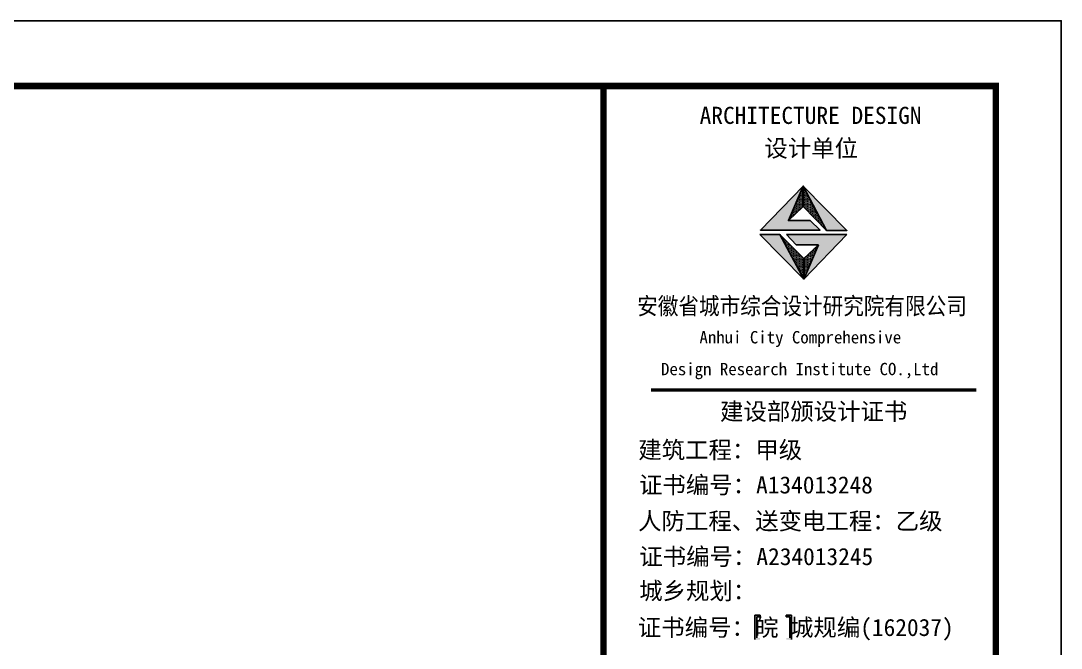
# Model space of a CAD drawing. Extents: x 32461 to 402082, y -617694 to 182569.
# Drawn here: x 384555 to 402082, y -464823 to -454252 of the extents above; entities that cross this region are included whole.
import ezdxf

# ---------------------------------------------------------------- set-up
doc = ezdxf.new("R2010")
doc.units = 0
doc.header["$LTSCALE"] = 1000
doc.header["$MEASUREMENT"] = 0
doc.layers.add('PUB_TITLE', color=4, linetype='CONTINUOUS')
doc.layers.add('图框', color=4, linetype='CONTINUOUS')
doc.styles.add('黑体', font='simhei.ttf', dxfattribs={"width": 0.6, "height": 4.3})

msp = doc.modelspace()

# ---------------------------------------------------------------- hatches: boundary and pattern name
at = {"layer": '图框'}
for color, points in [(1, [(397486.1, -457618), (397736.5, -457037.1), (397014.5, -457779.2), (398019.8, -457779.2), (397853, -457618)]), (1, [(398131, -457782.3), (398471.3, -457782.3), (397736.5, -457037.1)]), (1, [(397340, -457853.9), (397006.3, -457853.9), (397746.3, -458605.6)]), (1, [(397455.2, -457851.7), (397619.3, -458023.9), (397991.2, -458023.9), (397746.3, -458605.6), (398471.9, -457851.7)]), (4, [(396952.6, -464295.7), (397009, -464295.7), (397009, -464267.5), (396982.9, -464267.5), (396922.2, -464267.5), (396922.2, -464677.1), (396982.9, -464677.1), (397009, -464677.1), (397009, -464648.9), (396952.6, -464648.9)]), (4, [(397508.1, -464648.9), (397451.6, -464648.9), (397451.6, -464677.1), (397477.7, -464677.1), (397538.4, -464677.1), (397538.4, -464267.5), (397477.7, -464267.5), (397451.6, -464267.5), (397451.6, -464295.7), (397508.1, -464295.7)])]:
    msp.add_hatch(color=color, dxfattribs=at).paths.add_polyline_path(points)
h = msp.add_hatch(dxfattribs=at)
h.set_pattern_fill('DOTS', color=256, scale=330, style=0)
h.set_pattern_definition([(0, (-2109562.605, 490117.675), (10.3125, 20.625), [0, -20.625])])
h.paths.add_polyline_path([(397746.3, -458605.6), (397746.3, -458259.1), (397340, -457853.9)])
h.paths.add_polyline_path([(397991.2, -458023.9), (397746.3, -458259.1), (397746.3, -458605.6)])
h.paths.add_polyline_path([(397736.5, -457037.1), (397736.5, -457378.7), (398131, -457782.3)])
h.paths.add_polyline_path([(397736.5, -457378.7), (397736.5, -457037.1), (397486.1, -457618)])

# ---------------------------------------------------------------- linework, layer by layer
at = {"layer": 'PUB_TITLE'}
msp.add_lwpolyline([(287572.4, -500451.9), (402082.4, -500451.9), (402082.4, -454251.9), (287572.4, -454251.9)], close=True, dxfattribs=at)
at = {"layer": 'PUB_TITLE', "const_width": 110}
msp.add_lwpolyline([(290322.4, -499351.9), (400982.4, -499351.9), (400982.4, -455351.9), (290322.4, -455351.9)], close=True, dxfattribs=at)
at = {"layer": '图框'}
for p, q in [((397486.1, -457618), (397736.5, -457037.1)), ((397736.5, -457037.1), (398131, -457782.3)), ((397746.3, -458605.6), (397006.3, -457853.9)), ((397006.3, -457853.9), (397340, -457853.9)), ((397746.3, -458605.6), (397006.3, -457853.9)), ((397006.3, -457853.9), (397340, -457853.9)), ((397006.3, -457853.9), (397340, -457853.9)), ((397746.3, -458259.1), (397340, -457853.9)), ((397455.2, -457851.7), (398471.9, -457851.7)), ((397619.3, -458023.9), (397455.2, -457851.7)), ((398471.9, -457851.7), (397746.3, -458605.6)), ((397991.2, -458023.9), (397619.3, -458023.9)), ((397746.3, -458259.1), (397991.2, -458023.9)), ((397991.2, -458023.9), (397746.3, -458605.6)), ((397746.3, -458605.6), (397746.3, -458259.1)), ((397746.3, -458605.6), (397746.3, -458259.1)), ((397746.3, -458605.6), (397746.3, -458259.1))]:
    msp.add_line(p, q, dxfattribs=at)
at = {"layer": '图框', "color": 1}
for p, q in [((397746.3, -458605.6), (397006.3, -457853.9)), ((397340, -457853.9), (397746.3, -458605.6))]:
    msp.add_line(p, q, dxfattribs=at)
at = {"layer": '图框', "color": 4}
for p, q in [((396922.2, -464267.5), (396982.9, -464267.5)), ((396922.2, -464267.5), (396922.2, -464677.1)), ((397009, -464295.7), (396952.6, -464295.7)), ((396952.6, -464295.7), (396952.6, -464648.9)), ((396982.9, -464267.5), (397009, -464267.5)), ((397009, -464267.5), (397009, -464295.7)), ((397477.7, -464267.5), (397451.6, -464267.5)), ((397451.6, -464267.5), (397451.6, -464295.7)), ((397451.6, -464295.7), (397508.1, -464295.7)), ((397538.4, -464267.5), (397477.7, -464267.5)), ((397508.1, -464295.7), (397508.1, -464648.9)), ((397538.4, -464267.5), (397538.4, -464677.1))]:
    msp.add_line(p, q, dxfattribs=at)
at = {"layer": '图框', "color": 4, "const_width": 108.4}
msp.add_lwpolyline([(394372.3, -455351.9), (400982.4, -455351.9), (400982.4, -499351.9), (394372.3, -499351.9)], close=True, dxfattribs=at)
at = {"layer": '图框'}
for points in [[(397853, -457618), (397486.1, -457618), (397736.5, -457378.7), (398131, -457782.3), (398471.3, -457782.3), (397736.5, -457037.1), (397014.5, -457779.2), (398019.8, -457779.2), (397853, -457618)], [(397736.5, -457037.1), (397736.5, -457378.7)]]:
    msp.add_lwpolyline(points, dxfattribs=at)
at = {"layer": '图框', "color": 4, "const_width": 54.8}
msp.add_lwpolyline([(395173.8, -460473.5), (400651.8, -460473.5)], dxfattribs=at)

# ---------------------------------------------------------------- texts
at = {"layer": '图框', "color": 4, "style": '黑体'}
for s, height, p in [('ARCHITECTURE DESIGN', 289.238, (395991.2, -455989.6)), ('设计单位', 289.24, (397081.6, -456543.6)), ('Anhui City Comprehensive ', 208.164, (395988.2, -459687.6)), (' Design Research Institute CO.,Ltd', 208.164, (395199.1, -460223.2)), ('建设部颁设计证书', 289.24, (396334.9, -460978)), (' 建筑工程：甲级', 289.24, (394760.5, -461626.2)), ('证书编号：A134013248', 289.238, (394969.7, -462215.6)), ('人防工程、送变电工程：乙级', 289.238, (394954.5, -462824.6)), ('证书编号：A234013245', 289.238, (394975, -463423.2)), ('城乡规划：', 289.24, (394972.9, -464001.1)), ('证书编号：皖 城规编(162037)', 289.238, (394949.7, -464617.2))]:
    msp.add_text(s, height=height, dxfattribs=at).set_placement(p)
at = {"layer": '图框', "color": 4, "style": '黑体', "width": 0.88}
msp.add_text('安徽省城市综合设计研究院有限公司', height=289.238, dxfattribs=at).set_placement((394938.7, -459201.4))

doc.saveas('drawing.dxf')
